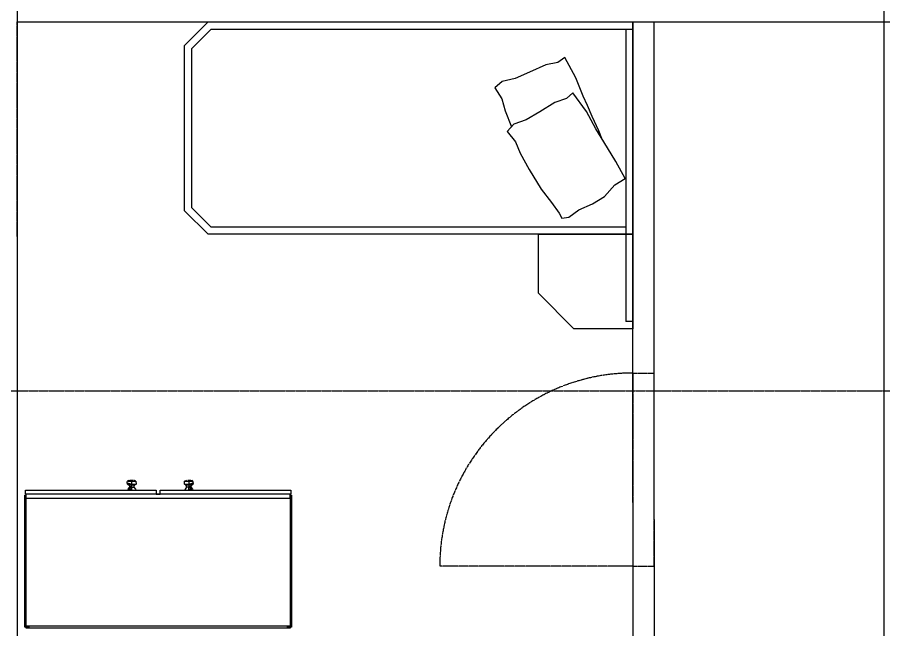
# Model space of a CAD drawing. Header units: millimetres. Extents: x -10810 to 173005, y -5940 to 37270.
# Drawn here: x 3737 to 7777, y 26184 to 29038 of the extents above; entities that cross this region are included whole.
import ezdxf

# ---------------------------------------------------------------- set-up
doc = ezdxf.new("R2010")
doc.units = ezdxf.units.MM
doc.linetypes.add('Штрих-пунктир', pattern=[24, 20, -1.5, 1, -1.5])
for name, color, linetype in [('Двери', 100, 'Continuous'), ('Мебель', 130, 'Continuous'), ('Окна', 130, 'Continuous'), ('Оси 2', 240, 'Continuous'), ('Стены', 40, 'Continuous')]:
    doc.layers.add(name, color=color, linetype=linetype)

# ---------------------------------------------------------------- blocks, each defined once
blk = doc.blocks.new('K7-7')
for p, q in [((900, 400), (900, 0)), ((0, 0), (900, 0)), ((900, 0), (1300, 0))]:
    blk.add_line(p, q)
for points in [[(900, 400), (900, 1800), (800, 1900), (100, 1900), (0, 1800), (0, 0)], [(870, 30), (870, 1787.5), (787.5, 1870), (112.5, 1870), (30, 1787.5), (30, 0)], [(494.3, 131.2), (461.5, 144.2), (400.3, 171.6), (353.5, 192.6), (313.9, 210.4), (236.7, 240.8), (150, 288.4), (171.7, 317.5), (181.9, 369.1), (212.6, 437.4), (240.1, 498.6), (251.9, 553.8), (278.8, 584.9), (326, 555.1), (376, 541.2), (444.4, 514.5)], [(1300, 0), (1300, 250), (1150, 400), (900, 400)], [(30, 30), (1270, 30)]]:
    blk.add_lwpolyline(points)
blk.add_lwpolyline([(464.4, 532.4), (507.5, 497), (555.4, 477.1), (624.8, 439.5), (709.1, 388.2), (765.7, 344.6), (810.8, 312.5), (831, 300.2), (826.8, 270.5), (796.8, 228.8), (770.8, 170.8), (740.1, 120.2), (690.4, 76.6), (663.8, 32.8), (591, 72.5), (533.7, 107.3), (489.9, 134), (452.8, 156.5), (379.9, 196.2), (299.8, 254.2), (324.9, 280.4), (341.5, 330.3), (380.4, 394.3), (415.2, 451.6), (433.8, 504.9)], close=True)
for points in [[(900, 0), (900, 400, 0.414214)], [(1270, 0), (1270, 30, 0.414214)]]:
    blk.add_lwpolyline(points, format="xyb")
blk = doc.blocks.new('ms_25')
for p, q in [((0, 0), (1231.29702, 0)), ((0, -4.40765), (0, 0)), ((1231.29702, 0), (1231.29702, -4.40765)), ((-6.15644, -620.18013), (-6.15644, -4.40765)), ((-6.15644, -4.40765), (12.31241, -4.40765)), ((0, -625.00882), (0, -9.23681)), ((0, -9.23681), (1231.29702, -9.23681)), ((12.31241, -4.40765), (12.31241, -9.23681)), ((1218.98413, -4.40765), (1237.45298, -4.40765)), ((1218.98413, -9.23681), (1218.98413, -4.40765)), ((1231.29702, -9.23681), (1231.29702, -625.00882)), ((1237.45298, -4.40765), (1237.45298, -620.18013)), ((0, -620.18013), (-6.15644, -620.18013)), ((-3.07798, -643.48197), (-3.07798, -625.00882)), ((-3.07798, -625.00882), (1234.375, -625.00882)), ((606.41384, -643.48197), (-3.07798, -643.48197)), ((1231.29702, -606.53567), (0, -606.53567)), ((0, -606.53567), (0, -625.00882)), ((456.06041, -648.24748), (454.76151, -643.48197)), ((473.37103, -643.48197), (473.37103, -657.2032)), ((490.67974, -648.24748), (491.97865, -643.48197)), ((624.8827, -625.00882), (606.41384, -625.00882)), ((606.41384, -625.00882), (606.41384, -643.48197)), ((624.8827, -643.48197), (624.8827, -625.00882)), ((1234.375, -643.48197), (624.8827, -643.48197)), ((721.46654, -648.24748), (720.17002, -643.48197)), ((738.77716, -643.48197), (738.77716, -685.84633)), ((756.08778, -648.24748), (757.38478, -643.48197)), ((1237.45298, -620.18013), (1231.29702, -620.18013)), ((1234.375, -625.00882), (1234.375, -643.48197)), ((452.04878, -677.29259), (454.86116, -669.71493)), ((473.37103, -671.57078), (452.04878, -677.29259)), ((453.49598, -671.57078), (452.04878, -677.29259)), ((452.04878, -677.29259), (452.3983, -682.28221)), ((452.3983, -682.28221), (453.98998, -685.84633)), ((454.86116, -669.71493), (453.49598, -671.57078)), ((473.37103, -685.84633), (453.98998, -685.84633)), ((453.98998, -685.84633), (456.61306, -688.22169)), ((454.86116, -669.71493), (473.37103, -666.65959)), ((454.86116, -669.71493), (460.56461, -666.65959)), ((473.37103, -671.57078), (454.86116, -669.71493)), ((461.67374, -653.19586), (456.06041, -648.24748)), ((456.06041, -648.24748), (473.37103, -648.24748)), ((462.23021, -655.81989), (456.06041, -648.24748)), ((456.61306, -688.22169), (473.37103, -685.84633)), ((460.56461, -666.65959), (462.87298, -658.84566)), ((462.73422, -666.06069), (460.56461, -666.65959)), ((473.37103, -648.24748), (461.67374, -653.19586)), ((461.67374, -653.19586), (473.37103, -657.2032)), ((463.44519, -661.54742), (461.67374, -653.19586)), ((463.44519, -661.54742), (462.73422, -666.06069)), ((462.73422, -666.06069), (473.37103, -666.65959)), ((473.37103, -657.2032), (463.44519, -661.54742)), ((473.37103, -666.65959), (473.37103, -657.2032)), ((473.37103, -657.2032), (483.3827, -657.2032)), ((473.37103, -671.57078), (473.37103, -666.65959)), ((473.37103, -666.65959), (486.17554, -666.65959)), ((493.24417, -671.57078), (473.37103, -671.57078)), ((473.37103, -685.84633), (473.37103, -671.57078)), ((492.75017, -685.84633), (473.37103, -685.84633)), ((492.75017, -685.84633), (482.60355, -690.35936)), ((483.3827, -657.2032), (490.67974, -648.24748)), ((486.17554, -666.65959), (483.3827, -657.2032)), ((486.17554, -666.65959), (493.24417, -671.57078)), ((493.24417, -671.57078), (492.75017, -685.84633)), ((718.90402, -671.57078), (725.97265, -666.65959)), ((738.77716, -671.57078), (718.90402, -671.57078)), ((719.3985, -685.84633), (718.90402, -671.57078)), ((738.77716, -685.84633), (719.3985, -685.84633)), ((719.3985, -685.84633), (729.54464, -690.35936)), ((728.76549, -657.2032), (721.46654, -648.24748)), ((728.76549, -657.2032), (725.97265, -666.65959)), ((725.97265, -666.65959), (738.77716, -666.65959)), ((738.77716, -657.2032), (728.76549, -657.2032)), ((750.47445, -653.19586), (738.77716, -648.24748)), ((738.77716, -648.24748), (756.08778, -648.24748)), ((738.77716, -657.2032), (750.47445, -653.19586)), ((748.703, -661.54742), (738.77716, -657.2032)), ((738.77716, -666.65959), (749.41397, -666.06069)), ((757.28703, -669.71493), (738.77716, -666.65959)), ((738.77716, -671.57078), (757.28703, -669.71493)), ((760.09941, -677.29259), (738.77716, -671.57078)), ((758.15821, -685.84633), (738.77716, -685.84633)), ((738.77716, -685.84633), (755.53513, -688.22169)), ((748.703, -661.54742), (750.47445, -653.19586)), ((749.41397, -666.06069), (748.703, -661.54742)), ((751.58215, -666.65959), (749.27521, -658.84662)), ((751.58215, -666.65959), (749.41397, -666.06069)), ((756.08778, -648.24748), (749.91798, -655.81989)), ((750.47445, -653.19586), (756.08778, -648.24748)), ((757.28703, -669.71493), (751.58215, -666.65959)), ((758.15821, -685.84633), (755.53513, -688.22169)), ((760.09941, -677.29259), (757.28703, -669.71493)), ((757.28703, -669.71493), (758.65221, -671.57078)), ((759.74989, -682.28221), (758.15821, -685.84633)), ((758.65221, -671.57078), (760.09941, -677.29259)), ((760.09941, -677.29259), (759.74989, -682.28221)), ((464.1366, -690.35936), (456.61306, -688.22169)), ((468.62316, -690.59682), (464.1366, -690.35936)), ((478.11699, -690.59682), (468.62316, -690.59682)), ((743.52551, -690.59682), (734.0312, -690.59682)), ((748.01159, -690.35936), (743.52551, -690.59682)), ((755.53513, -688.22169), (748.01159, -690.35936))]:
    blk.add_line(p, q)
blk = doc.blocks.new('A$C69d2e614')
at = {"layer": 'Двери', "linetype": 'Штрих-пунктир'}
for p, q in [((900, 900), (900, 0)), ((900, 900), (1000, 900)), ((1000, 0), (1000, 900)), ((900, 0), (0, 0)), ((900, 0), (1000, 0))]:
    blk.add_line(p, q, dxfattribs=at)
blk.add_arc((900, 0), 900, 90, 180, dxfattribs=at)

msp = doc.modelspace()

# ---------------------------------------------------------------- linework, layer by layer
at = {"layer": 'Окна', "linetype": 'Штрих-пунктир'}
for p, q in [((3737.304, 28016.76), (3737.304, 29016.76)), ((3737.304, 29016.76), (3737.304, 28016.76))]:
    msp.add_line(p, q, dxfattribs=at)
at = {"layer": 'Оси 2', "linetype": 'Штрих-пунктир'}
msp.add_line((-8810, 27296.76), (33080, 27296.76), dxfattribs=at)
at = {"layer": 'Стены', "linetype": 'Continuous'}
for p, q in [((7777.304, 32016.76), (7777.304, 23776.76)), ((3737.304, 29016.76), (7857.304, 29016.76)), ((6607.304, 26776.76), (6607.304, 29016.76)), ((6707.304, 26696.76), (6707.304, 29016.76))]:
    msp.add_line(p, q, dxfattribs=at)
for points in [[(3737.304, 29746.76), (3737.304, 23776.76)], [(6607.304, 26776.76), (6607.304, 23776.76)], [(6707.304, 26696.76), (6707.304, 23856.76)]]:
    msp.add_lwpolyline(points, dxfattribs=at)

# ---------------------------------------------------------------- block references
at = {"layer": 'Двери', "linetype": 'Штрих-пунктир'}
msp.add_blockref('A$C69d2e614', (5707.305, 26480), dxfattribs=at)
msp.add_blockref('A$C69d2e614', (5707.305, 26480), dxfattribs=at)
at = {"layer": 'Мебель', "color": 4, "xscale": -1.099999999998545, "yscale": 1.100000000005821, "zscale": 1.1, "rotation": 90}
msp.add_blockref('K7-7', (6607.304, 29016.76), dxfattribs=at)
msp.add_blockref('K7-7', (6607.304, 29016.76), dxfattribs=at)
at = {"layer": 'Мебель', "color": 4, "rotation": 180}
msp.add_blockref('ms_25', (5010, 26190.405), dxfattribs=at)
msp.add_blockref('ms_25', (5010, 26190.405), dxfattribs=at)

doc.saveas('drawing.dxf')
